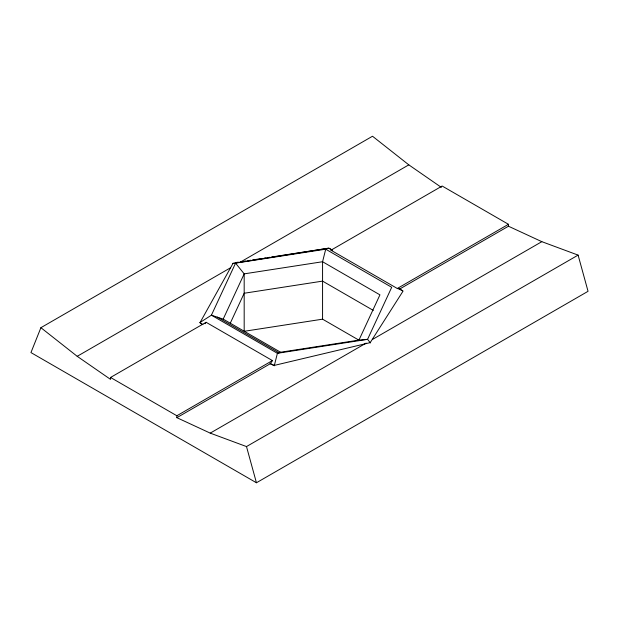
<?xml version="1.0" encoding="UTF-8"?>
<svg xmlns="http://www.w3.org/2000/svg" width="619" height="619" viewBox="0 0 619 619"><rect width="100%" height="100%" fill="white"/><g stroke="black" fill="none" stroke-linecap="round" stroke-linejoin="round"><path stroke-width="0.93" d="M274.256 365.829L277.405 353.294L280.562 352.242L358.943 340.117L367.562 339.344L370.433 342.918M441.347 187.379L408.811 164.855L372.506 136.234L40.9 327.691L30.95 352.575L256.444 482.766L588.05 291.309L578.1 255.113L541.834 241.673L508.462 226.221L399.472 289.143L397.297 288.485L330.972 250.2L442.144 186.017L508.462 224.302L508.462 226.221M199.643 322.754L211.412 315.187L223.18 319.11L244.18 273.861L322.569 261.736L379.942 294.861L358.943 340.117M230.307 323.133L244.18 293.244L322.569 281.119L373.296 310.405M331.088 249.426L328.743 248.188L233.023 263.369L200.123 322.445L201.856 324.039M40.9 327.691L77.205 356.312L110.538 379.377L110.538 377.466L206.104 322.29L272.422 360.583L176.856 415.759L176.856 417.67L270.24 363.755L274.364 365.388L370.201 342.632L403.07 291.085L399.472 289.143M205.013 323.76L206.104 322.29M272.422 360.583L270.24 363.755M77.205 356.312L230.229 267.957M240.18 262.216L408.811 164.855M397.297 288.485L508.462 224.302M176.856 417.67L210.228 433.122L366.2 343.073M372.692 339.328L541.834 241.673M210.228 433.122L246.494 446.57L578.1 255.113M236.473 262.441L238.385 262.147M240.288 261.845L242.191 261.551M244.095 261.257L245.998 260.963M247.91 260.669L250.765 260.228M252.668 259.934L262.193 258.456M264.096 258.162L266.008 257.868M267.911 257.574L269.814 257.28M271.718 256.986L327.923 248.289M359.159 340.295L322.569 319.172L244.18 331.297L244.18 273.861L235.568 263.145L232.698 263.4M330.972 250.2L332.426 250.478M332.186 250.061L328.875 248.142L325.718 249.194L235.568 263.145L211.412 315.187L277.405 353.294L367.562 339.344L391.711 287.301L325.718 249.194L322.569 261.736L322.569 319.172M398.512 288.346L402.652 290.744M223.18 319.11L280.562 352.242M217.292 317.152L278.983 352.768M200.471 323.234L202.955 324.673M270.108 363.438L273.42 365.349M110.538 377.466L176.856 415.759M246.494 446.57L256.444 482.766"/></g></svg>
